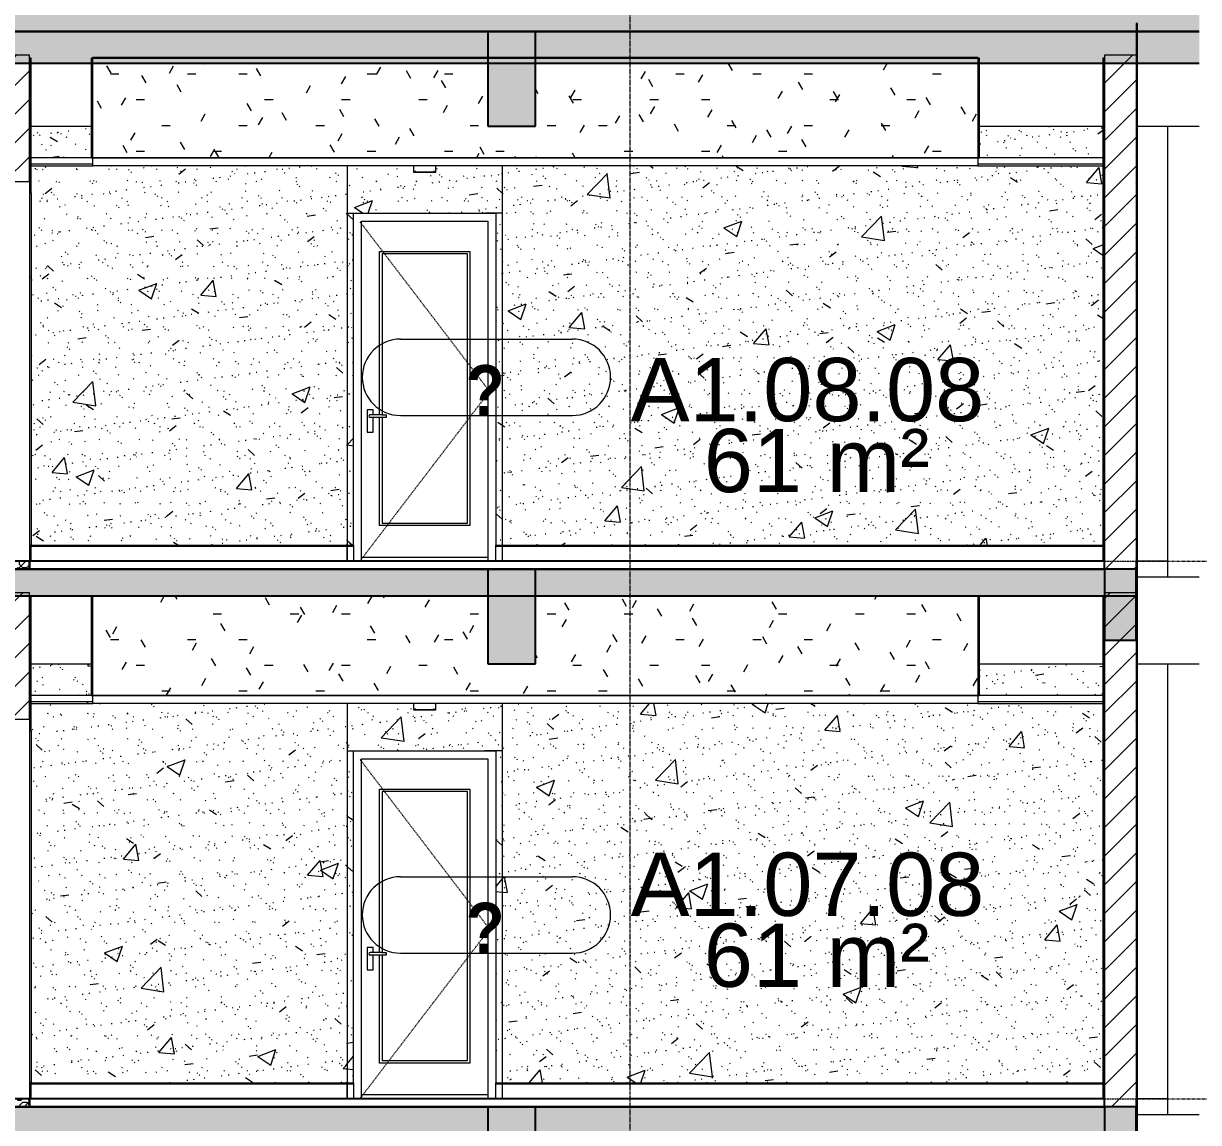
# Model space of a CAD drawing. Header units: millimetres. Extents: x 25061 to 259291, y -8723 to 35400.
# Drawn here: x 35015 to 42448, y 22450 to 29400 of the extents above; entities that cross this region are included whole.
import ezdxf

# ---------------------------------------------------------------- set-up
doc = ezdxf.new("R2010")
doc.units = ezdxf.units.MM
for name, pattern in [('Centre', [31.75, 6.35, -4.7625, 15.875, -4.7625]), ('Dash', [6.35, 3.175, -3.175]), ('Grid Line', [22.225, 12.7, -3.175, 3.175, -3.175])]:
    doc.linetypes.add(name, pattern=pattern)
for name, color, linetype, lineweight in [('0-1', 7, 'Continuous', 5), ('A-AREA-IDEN', 2, 'Continuous', 9), ('A-CLNG', 13, 'Continuous', 9), ('A-CLNG-1', 250, 'Continuous', 18), ('A-CLNG-2', 7, 'Continuous', 9), ('A-CLNG-PATT-1', 7, 'Continuous', 9), ('A-CLNG-PATT-2', 9, 'Continuous', 9), ('A-DETL-GENF-HDLN-1', 7, 'Dash', 9), ('A-DOOR', 31, 'Continuous', 9), ('A-DOOR-1', 7, 'Continuous', 9), ('A-DOOR-IDEN', 31, 'Continuous', 9), ('A-FLOR-1', 10, 'Continuous', 25), ('A-FLOR-3', 192, 'Continuous', 25), ('A-FLOR-HRAL-1', 253, 'Continuous', 9), ('A-FLOR-LEVL-2', 51, 'Centre', 9), ('A-FLOR-PATT-1', 7, 'Continuous', 9), ('A-FLOR-PATT-2', 9, 'Continuous', 9), ('A-FLOR-PATT-3', 8, 'Continuous', 9), ('A-WALL', 113, 'Continuous', 9), ('A-WALL-1', 113, 'Continuous', 18), ('A-WALL-PATT-1', 7, 'Continuous', 9), ('A-WALL-PATT-2', 9, 'Continuous', 9), ('A-WALL-PATT-4', 111, 'Continuous', 9), ('E-LITE-EQPM', 33, 'Continuous', 9), ('E-LITE-EQPM-1', 7, 'Continuous', 9), ('I-WALL-1', 250, 'Continuous', 18), ('I-WALL-2', 7, 'Continuous', 9), ('I-WALL-3', 2, 'Continuous', 18), ('S-BEAM-1', 12, 'Continuous', 5), ('S-BEAM-2', 10, 'Continuous', 25), ('S-BEAM-3', 7, 'Continuous', 9), ('S-GRID-1', 1, 'Grid Line', 9)]:
    doc.layers.add(name, color=color, linetype=linetype, lineweight=lineweight)
doc.styles.add('Arial', font='arial.ttf', dxfattribs={"height": 400})
doc.styles.add('Arial_B_1', font='arialbd.ttf', dxfattribs={"width": 0.9, "height": 320})
pattern_1 = [(45, (81080.3, 14125), (-84.8528, 84.8528), [])]
pattern_2 = [(50, (81080.3, 14125), (1165.978, -102.01), [121.92, -1341.12]), (355, (81080.3, 14125), (-225.554, 1222.763), [97.536, -1072.896]), (100.451, (81177.5, 14116.5), (940.433, 1120.746), [103.616, -1139.776]), (46.184, (81080.3, 14450.1), (1734.906, -269.074), [182.88, -2011.68]), (96.636, (81224.9, 14427.7), (1519.377, 1583.536), [155.424, -1709.665]), (351.184, (81080.3, 14450.1), (1519.39, 1583.52), [146.304, -1609.344]), (21, (81242.9, 14368.8), (970.332, -654.498), [121.92, -1341.12]), (326, (81242.9, 14368.8), (395.533, 1178.804), [97.536, -1072.896]), (71.451, (81323.7, 14314.3), (1365.87, 524.296), [103.616, -1139.776]), (37.5, (81080.3, 14125), (19.767, 541.1527), [53.645, -1006.246, 53.645, -1035.507, -1076.96]), (37.5, (81080.3, 14125), (19.767, 541.1527), [-2149.043, 53.645, -1023.315]), (7.5, (81080.3, 14125), (427.646, 641.156), [53.645, -567.334, 53.645, -981.862, -410.464]), (7.5, (81080.3, 14125), (427.646, 641.156), [-1656.486, 53.645, -356.819]), (327.5, (80717.8, 14125), (867.782, -36.665), [53.645, -352.755, 53.645, -1214.323, -1682.496]), (327.5, (80717.8, 14125), (867.782, -36.665), [-1674.368, 53.645, -1628.851]), (317.5, (80555.2, 14125), (948.028, 162.731), [53.645, -474.675, 53.645, -788.416, -1194.816]), (317.5, (80555.2, 14125), (948.028, 162.731), [-1370.38, 53.645, -1141.17])]
pattern_3 = [(37.5, (81080.3, 14125), (-5.1206, 156.61216), [5.364, -118.181, 5.364, -132.812, -132.08]), (37.5, (81080.3, 14125), (-5.1206, 156.61216), [-261.722, 5.364, -126.716]), (7.5, (81080.3, 14125), (143.847, 229.3842), [5.364, -61.285, 5.364, -105.989, -42.672]), (7.5, (81080.3, 14125), (143.847, 229.3842), [-178.003, 5.364, -37.308]), (327.5, (80980.33, 14125), (253.11758, 0.46008), [5.364, -35.276, 5.364, -140.94, -191.008]), (327.5, (80980.33, 14125), (253.11758, 0.46008), [-186.944, 5.364, -185.644]), (317.5, (80980.33, 14125), (244.3381, 71.3376), [5.364, -14.956, 5.364, -90.546, -109.728]), (317.5, (80980.33, 14125), (244.3381, 71.3376), [-116.23, 5.364, -104.364])]
pattern_4 = [(180, (81252.7, 14216.3), (-2e-14, -203.2), [19.239, -183.961]), (135, (81266.3, 14202.7), (-203.19986, 1e-14), [19.239, -268.129]), (90, (81266.3, 14183.47), (-203.2, 1e-14), [19.239, -183.961]), (45, (81252.7, 14169.86), (0, 203.19986), [19.239, -268.129]), (0, (81233.46, 14169.86), (0, 203.2), [19.239, -183.961]), (315, (81219.86, 14183.47), (203.19986, 0), [19.239, -268.129]), (270, (81219.86, 14202.7), (203.2, 1e-14), [19.239, -183.961]), (225, (81233.46, 14216.31), (1e-14, -203.19986), [19.239, -268.129]), (180, (81207.18, 14184.3), (-2e-14, -203.2), [22.055, -181.145]), (135, (81222.78, 14168.71), (-203.19986, 1e-14), [22.055, -265.314]), (90, (81222.78, 14146.66), (-203.2, 1e-14), [22.055, -181.145]), (45, (81207.18, 14131.06), (0, 203.19986), [22.055, -265.314]), (0, (81185.13, 14131.06), (0, 203.2), [22.055, -181.145]), (315, (81169.54, 14146.66), (203.19986, 0), [22.055, -265.314]), (270, (81169.54, 14168.71), (203.2, 1e-14), [22.055, -181.145]), (225, (81185.13, 14184.3), (1e-14, -203.19986), [22.055, -265.314]), (180, (81114.68, 14169.67), (-2e-14, -203.2), [14.547, -188.653]), (135, (81124.96, 14159.39), (-203.19986, 1e-14), [14.547, -272.821]), (90, (81124.96, 14144.84), (-203.2, 1e-14), [14.547, -188.653]), (45, (81114.68, 14134.56), (0, 203.19986), [14.547, -272.821]), (0, (81100.13, 14134.56), (0, 203.2), [14.547, -188.653]), (315, (81089.85, 14144.84), (203.19986, 0), [14.547, -272.821]), (270, (81089.85, 14159.39), (203.2, 1e-14), [14.547, -188.653]), (225, (81100.13, 14169.67), (1e-14, -203.19986), [14.547, -272.821]), (90, (81183.32, 14194.78), (-203.2, 1e-14), [29.097, -174.103]), (45, (81162.74, 14174.2), (0, 203.19986), [29.097, -258.271]), (0, (81133.65, 14174.2), (0, 203.2), [29.097, -174.103]), (315, (81113.07, 14194.78), (203.19986, 0), [29.097, -258.271]), (270, (81113.07, 14223.87), (203.2, 1e-14), [29.097, -174.103]), (225, (81133.65, 14244.45), (1e-14, -203.19986), [29.097, -258.271]), (180, (81162.74, 14244.45), (-2e-14, -203.2), [29.097, -174.103]), (135, (81183.32, 14223.87), (-203.19986, 1e-14), [29.097, -258.271]), (90, (81262.35, 14261.4), (-203.2, 1e-14), [37.075, -166.125]), (45, (81236.13, 14235.19), (0, 203.19986), [37.075, -250.293]), (0, (81199.05, 14235.19), (0, 203.2), [37.075, -166.125]), (315, (81172.84, 14261.4), (203.19986, 0), [37.075, -250.293]), (270, (81172.84, 14298.48), (203.2, 1e-14), [37.075, -166.125]), (225, (81199.05, 14324.7), (1e-14, -203.19986), [37.075, -250.293]), (180, (81236.13, 14324.7), (-2e-14, -203.2), [37.075, -166.125]), (135, (81262.35, 14298.48), (-203.19986, 1e-14), [37.075, -250.293]), (90, (81138.85, 14272.68), (-203.2, 1e-14), [19.242, -183.958]), (45, (81125.24, 14259.07), (0, 203.19986), [19.242, -268.127]), (0, (81106, 14259.07), (0, 203.2), [19.242, -183.958]), (315, (81092.4, 14272.68), (203.19986, 0), [19.242, -268.127]), (270, (81092.4, 14291.92), (203.2, 1e-14), [19.242, -183.958]), (225, (81106, 14305.53), (1e-14, -203.19986), [19.242, -268.127]), (180, (81125.24, 14305.53), (-2e-14, -203.2), [19.242, -183.958]), (135, (81138.85, 14291.92), (-203.19986, 1e-14), [19.242, -268.127])]
pattern_5 = [(0, (81080.3, 14125), (1300.48, 325.12), [53.645, -921.715, 53.645, -6123.635]), (0, (81080.3, 14125), (1300.48, 325.12), [-1029.005, -921.715, 53.645, -1897.075, -3251.2]), (0, (81080.3, 14125), (1300.48, 325.12), [-3901.44, 53.645, -921.715, 53.645, -2222.195]), (0, (81080.3, 14125), (1300.48, 325.12), [-4930.445, -596.595, 53.645, -1571.955]), (120, (81567.98, 14287.56), (-931.8022, 963.6887), [53.645, -921.715, -6177.28]), (120, (81567.98, 14287.56), (-931.8022, 963.6887), [-975.36, 53.645, -921.715, -5201.92]), (120, (81567.98, 14287.56), (-931.8022, 963.6887), [-1950.72, 53.645, -1897.075, -3251.2]), (120, (81567.98, 14287.56), (-931.8022, 963.6887), [-3901.44, 53.645, -921.715, -2275.84]), (120, (81567.98, 14287.56), (-931.8022, 963.6887), [-4876.8, 53.645, -596.595, -1625.6]), (120, (81567.98, 14287.56), (-931.8022, 963.6887), [-5527.04, 53.645, -1571.955]), (240, (81730.54, 14937.8), (-368.6778, -1288.8087), [53.645, -921.715, -6177.28]), (240, (81730.54, 14937.8), (-368.6778, -1288.8087), [-975.36, 53.645, -921.715, -5201.92]), (240, (81730.54, 14937.8), (-368.6778, -1288.8087), [-1950.72, 53.645, -1897.075, -3251.2]), (240, (81730.54, 14937.8), (-368.6778, -1288.8087), [-3901.44, 53.645, -921.715, -2275.84]), (240, (81730.54, 14937.8), (-368.6778, -1288.8087), [-4876.8, 53.645, -596.595, -1625.6]), (240, (81730.54, 14937.8), (-368.6778, -1288.8087), [-5527.04, 53.645, -1571.955])]
pattern_6 = [(0, (81080.3, 14125), (650.24, 162.56), [53.645, -434.035, 53.645, -434.035, -2600.96]), (0, (81080.3, 14125), (650.24, 162.56), [-975.36, 53.645, -921.715, 53.645, -434.035, -1137.92]), (0, (81080.3, 14125), (650.24, 162.56), [-2438.4, 53.645, -271.475, 53.645, -759.155]), (120, (81324.14, 14206.28), (-465.9011, 481.84436), [53.645, -434.035, 53.645, -3034.995]), (120, (81324.14, 14206.28), (-465.9011, 481.84436), [-541.325, -434.035, 53.645, -921.715, -1625.6]), (120, (81324.14, 14206.28), (-465.9011, 481.84436), [-1950.72, 53.645, -434.035, 53.645, -1084.275]), (120, (81324.14, 14206.28), (-465.9011, 481.84436), [-2492.045, -271.475, 53.645, -759.155]), (240, (81405.42, 14531.4), (-184.3389, -644.40436), [53.645, -434.035, 53.645, -3034.995]), (240, (81405.42, 14531.4), (-184.3389, -644.40436), [-541.325, -434.035, 53.645, -921.715, -1625.6]), (240, (81405.42, 14531.4), (-184.3389, -644.40436), [-1950.72, 53.645, -434.035, 53.645, -1084.275]), (240, (81405.42, 14531.4), (-184.3389, -644.40436), [-2492.045, -271.475, 53.645, -759.155])]
pattern_7 = [(45, (81080.3, 14125), (-90.50967, 90.50967), [])]

# ---------------------------------------------------------------- blocks, each defined once
blk = doc.blocks.new('NCV_TKTC_KET CAU_rvt-1-TKCS_MẶT CẮT 1')
at = {"layer": 'A-FLOR-PATT-1'}
h = blk.add_hatch(color=256, dxfattribs=at)
h.paths.add_polyline_path([(33652.6, 29150), (42452.6, 29150), (42452.6, 29350), (33652.6, 29350), (33652.6, 29213.6)])
h.paths.add_polyline_path([(127252.6, 29150), (127252.6, 29350), (118452.6, 29350), (118452.6, 29150), (126740, 29150)])
h.paths.add_polyline_path([(46152.6, 29150), (54952.6, 29150), (54952.6, 29350), (46152.6, 29350), (46152.6, 29213.6)])
h.paths.add_polyline_path([(114752.6, 29150), (114752.6, 29350), (105952.6, 29350), (105952.6, 29150), (114741.9, 29150)])
h = blk.add_hatch(color=256, dxfattribs=at)
h.paths.add_polyline_path([(127252.4, 25780), (127252.4, 25950), (118852.4, 25950), (118852.4, 25780), (126740, 25780)])
h.paths.add_polyline_path([(33652.6, 25780), (42052.6, 25780), (42052.6, 25950), (33652.6, 25950)])
h.paths.add_polyline_path([(46552.6, 25780), (54952.6, 25780), (54952.6, 25950), (46552.6, 25950)])
h.paths.add_polyline_path([(114352.4, 25780), (114352.4, 25950), (105952.4, 25950), (105952.4, 25780), (113942, 25780)])
h = blk.add_hatch(color=256, dxfattribs=at)
h.paths.add_polyline_path([(127252.4, 22380), (127252.4, 22550), (118852.4, 22550), (118852.4, 22380), (126740, 22380)])
h.paths.add_polyline_path([(33652.6, 22380), (42052.6, 22380), (42052.6, 22550), (33652.6, 22550)])
h.paths.add_polyline_path([(114352.4, 22380), (114352.4, 22550), (105952.4, 22550), (105952.4, 22380), (113942, 22380)])
h.paths.add_polyline_path([(46552.6, 22380), (54952.6, 22380), (54952.6, 22550), (46552.6, 22550)])
at = {"layer": 'S-BEAM-1'}
for points in [[(37952.6, 28750), (38252.6, 28750), (38252.6, 29350), (37952.6, 29350), (37952.6, 29213.6)], [(37952.6, 25350), (38252.6, 25350), (38252.6, 25950), (37952.6, 25950), (37952.6, 25564.2)], [(42052.6, 25500), (42052.6, 25950), (41852.6, 25950), (41852.6, 25500), (41953.7, 25500)], [(38252.6, 21950), (38252.6, 22550), (37952.6, 22550), (37952.6, 21950)], [(42052.6, 22100), (42052.6, 22550), (41852.6, 22550), (41852.6, 22100), (41953.7, 22100)]]:
    blk.add_hatch(color=256, dxfattribs=at).paths.add_polyline_path(points)
at = {"layer": 'A-FLOR-1'}
for p, q in [((42452.6, 29350), (33652.6, 29350)), ((33652.6, 29150), (42452.6, 29150)), ((42052.6, 25950), (33652.6, 25950)), ((42052.6, 25780), (42052.6, 25950)), ((33652.6, 25780), (42052.6, 25780)), ((42052.6, 22550), (33652.6, 22550)), ((42052.6, 22380), (42052.6, 22550))]:
    blk.add_line(p, q, dxfattribs=at)
at = {"layer": 'S-BEAM-2'}
for p, q in [((38252.6, 29350), (37952.6, 29350)), ((37952.6, 29350), (37952.6, 28750)), ((38252.6, 28750), (38252.6, 29350)), ((37952.6, 28750), (38252.6, 28750)), ((38252.6, 25950), (37952.6, 25950)), ((37952.6, 25950), (37952.6, 25350)), ((38252.6, 25350), (38252.6, 25950)), ((42052.6, 25950), (41852.6, 25950)), ((41852.6, 25950), (41852.6, 25500)), ((42052.6, 25500), (42052.6, 25950)), ((41852.6, 25500), (42052.6, 25500)), ((37952.6, 25350), (38252.6, 25350)), ((38252.6, 22550), (37952.6, 22550)), ((37952.6, 22550), (37952.6, 21950)), ((38252.6, 21950), (38252.6, 22550)), ((42052.6, 22550), (41852.6, 22550)), ((41852.6, 22550), (41852.6, 22100)), ((42052.6, 22100), (42052.6, 22550))]:
    blk.add_line(p, q, dxfattribs=at)
at = {"layer": 'S-BEAM-3'}
for p, q in [((35062.6, 28750), (35442.4, 28750)), ((41062.6, 28750), (41842.6, 28750)), ((42062.6, 28750), (42452.6, 28750)), ((42062.6, 25900), (42452.6, 25900)), ((35062.6, 25350), (35442.4, 25350)), ((41062.6, 25350), (41842.6, 25350)), ((42062.6, 25350), (42452.6, 25350)), ((42062.6, 22500), (42452.6, 22500))]:
    blk.add_line(p, q, dxfattribs=at)
blk = doc.blocks.new('DOOR_CW_01 CANH MO-PANEL KINH - DIG_02-800x2200-CỬA NHÔM KÍNH-400864-TKCS_MẶT CẮT 1')
at = {"layer": 'A-DOOR-1'}
for p, q in [((38042.564287, 7800), (37932.564287, 7800)), ((38052.564287, 5695), (38052.564287, 5700)), ((38052.564287, 5695), (38052.564287, 5700)), ((38052.564287, 5695), (38052.564287, 5700)), ((38112.564287, 5695), (38112.564287, 5700)), ((38152.564287, 5700), (38152.564287, 5695)), ((38152.564287, 5700), (38152.564287, 5695)), ((38152.564287, 5695), (38152.564287, 5700))]:
    blk.add_line(p, q, dxfattribs=at)
blk = doc.blocks.new('DOOR_CW_01 CANH MO-PANEL KINH - DIW_01-900x2200-CỬA GỖ VÂN LAMINATE-553393-TKCS_MẶT CẮT 1')
at = {"layer": 'A-DOOR-1'}
for p, q in [((37062.564287, 7800), (37172.564287, 7800)), ((36952.564287, 5700), (36952.564287, 5695)), ((36952.564287, 5700), (36952.564287, 5695)), ((36952.564287, 5700), (36952.564287, 5695)), ((36992.564287, 5695), (36992.564287, 5700)), ((37052.564287, 5695), (37052.564287, 5700)), ((37052.564287, 5695), (37052.564287, 5700)), ((37052.564287, 5700), (37052.564287, 5695))]:
    blk.add_line(p, q, dxfattribs=at)
blk = doc.blocks.new('LIC_09 - ĐÈN LED DOWNLIGHT ÂM TRẦN_ P_9W - 6000K - LIC_09 - ĐÈN LED DOWNLIGHT ÂM TRẦN_ P_9W_ ÁNH SÁNG TRẮNG 6000K-513702-TKCS_MẶT CẮT 1')
at = {"layer": 'E-LITE-EQPM-1'}
for p, q in [((37480.9, 8060), (37623.5, 8060)), ((37482.2, 8100), (37482.2, 8060)), ((37552.2, 8060), (37482.2, 8060)), ((37492.2, 8068), (37492.2, 8065)), ((37622.2, 8060), (37552.2, 8060)), ((37612.2, 8065), (37612.2, 8068)), ((37622.2, 8060), (37622.2, 8100))]:
    blk.add_line(p, q, dxfattribs=at)
blk = doc.blocks.new('DOOR_CW_01 CANH MO-PANEL KINH - DIG_01-900x2200-CỬA NHÔM KÍNH-901215-TKCS_MẶT CẮT 1')
at = {"layer": 'A-DETL-GENF-HDLN-1'}
for p, q in [((37962.6, 6673.5), (37142.6, 7747)), ((37142.6, 5600), (37962.6, 6673.5))]:
    blk.add_line(p, q, dxfattribs=at)
at = {"layer": 'A-DOOR-1'}
for p, q in [((37152.6, 5600), (37152.6, 7750)), ((37152.6, 7750), (37952.6, 7750)), ((37952.6, 7750), (37952.6, 5600)), ((37267.6, 6524.5), (37267.6, 7558)), ((37267.6, 7558), (37837.6, 7558)), ((37822.6, 7543), (37282.6, 7543)), ((37282.6, 7543), (37282.6, 6524.5)), ((37822.6, 5841), (37822.6, 7543)), ((37837.6, 7558), (37837.6, 5826)), ((37227.3, 6556), (37187.8, 6556)), ((37187.8, 6556), (37187.8, 6416)), ((37227.3, 6524.5), (37227.3, 6556)), ((37282.6, 6524.5), (37207.6, 6524.5)), ((37282.6, 6507.5), (37207.6, 6507.5)), ((37227.3, 6416), (37227.3, 6507.5)), ((37267.6, 5826), (37267.6, 6507.5)), ((37282.6, 6524.5), (37308.4, 6524.5)), ((37282.6, 6507.5), (37282.6, 5841)), ((37308.4, 6507.5), (37282.6, 6507.5)), ((37308.4, 6524.5), (37308.4, 6507.5)), ((37187.8, 6416), (37227.3, 6416)), ((37837.6, 5826), (37267.6, 5826)), ((37282.6, 5841), (37822.6, 5841)), ((37102.6, 5700), (37102.6, 5695)), ((38002.6, 5695), (38002.6, 5700)), ((37152.6, 5626), (37952.6, 5626))]:
    blk.add_line(p, q, dxfattribs=at)
for start, end in [(90, 180), (180, 270)]:
    blk.add_arc((37207.6, 6516), 8.5, start, end, dxfattribs=at)
blk = doc.blocks.new('Railing - Railing-910888-TKCS_MẶT CẮT 1')
at = {"layer": 'A-FLOR-HRAL-1'}
for p, q in [((38042.564287, 5695), (41842.564287, 5695)), ((38042.564287, 5695), (38042.564287, 5600)), ((41852.564287, 5695), (41842.564287, 5695)), ((41842.564287, 5695), (41842.564287, 5600)), ((41852.564287, 5600), (41852.564287, 5695)), ((41842.564287, 5600), (41852.564287, 5600))]:
    blk.add_line(p, q, dxfattribs=at)
blk = doc.blocks.new('Railing - Railing-910890-TKCS_MẶT CẮT 1')
at = {"layer": 'A-FLOR-HRAL-1'}
for p, q in [((38002.564287, 5600), (38002.564287, 5695)), ((38002.564287, 5695), (38042.564287, 5695))]:
    blk.add_line(p, q, dxfattribs=at)
blk = doc.blocks.new('Railing - Railing-V34-TKCS_MẶT CẮT 1')
at = {"layer": 'A-FLOR-HRAL-1'}
for p, q in [((37062.564287, 12495), (37102.564287, 12495)), ((37062.564287, 12400), (37062.564287, 12495)), ((37102.564287, 12495), (37102.564287, 12400))]:
    blk.add_line(p, q, dxfattribs=at)
blk = doc.blocks.new('Railing - Railing-V35-TKCS_MẶT CẮT 1')
at = {"layer": 'A-FLOR-HRAL-1'}
for p, q in [((35062.6, 12495), (35052.6, 12495)), ((35062.6, 12495), (37062.2, 12495)), ((35062.6, 12400), (35062.6, 12495)), ((37062.2, 12495), (37062.2, 12400))]:
    blk.add_line(p, q, dxfattribs=at)
blk = doc.blocks.new('CL_01-VÁCH DỰNG THẠCH CAO CĂN HỘ LOẠI 1-5A5 - CL_01-VÁCH DỰNG THẠCH CAO CĂN HỘ LOẠI 1A-5-V42-TKCS_MẶT CẮT 1')
at = {"layer": 'A-CLNG-PATT-1'}
h = blk.add_hatch(dxfattribs=at)
h.set_pattern_fill('FP_7', color=256, style=0, pattern_type=2)
h.set_pattern_definition(pattern_5)
h.paths.add_polyline_path([(35442.4, 25150), (35452.4, 25150), (35452.4, 25780), (35442.4, 25780), (35442.4, 25564.2)])
h.paths.add_polyline_path([(41062.6, 25150), (41062.6, 25780), (41052.6, 25780), (41052.6, 25150)])
at = {"layer": 'A-CLNG-PATT-2'}
h = blk.add_hatch(dxfattribs=at)
h.set_pattern_fill('FP_1', color=256, style=0, pattern_type=2)
h.set_pattern_definition(pattern_6)
h.paths.add_polyline_path([(35452.4, 25150), (41052.6, 25150), (41052.6, 25780), (38252.6, 25780), (38252.6, 25350), (37952.6, 25350), (37952.6, 25780), (35452.4, 25780), (35452.4, 25564.2)])
at = {"layer": 'A-CLNG-1'}
for p, q in [((35452.4, 25780), (35442.4, 25780)), ((35442.4, 25780), (35442.4, 25150)), ((35452.4, 25150), (35452.4, 25780)), ((41062.6, 25780), (41052.6, 25780)), ((41052.6, 25780), (41052.6, 25150)), ((41062.6, 25150), (41062.6, 25780)), ((35442.4, 25150), (35452.4, 25150)), ((41052.6, 25150), (41062.6, 25150))]:
    blk.add_line(p, q, dxfattribs=at)
at = {"layer": 'A-CLNG-2'}
blk.add_line((41052.6, 25150), (35452.6, 25150), dxfattribs=at)
blk = doc.blocks.new('NCV_TKTC_TANG 6 - 8_rvt-1-TKCS_MẶT CẮT 1')
at = {"layer": 'A-CLNG-PATT-1'}
h = blk.add_hatch(dxfattribs=at)
h.set_pattern_fill('FP_7', color=256, style=0, pattern_type=2)
h.set_pattern_definition(pattern_5)
h.paths.add_polyline_path([(35052.6, 25100), (35452.6, 25100), (35452.6, 25110), (35052.6, 25110)])
h.paths.add_polyline_path([(41052.6, 25100), (41852.6, 25100), (41852.6, 25110), (41052.6, 25110)])
at = {"layer": 'A-FLOR-PATT-2'}
h = blk.add_hatch(dxfattribs=at)
h.set_pattern_fill('FP_6', color=256, style=0, pattern_type=2)
h.set_pattern_definition(pattern_4)
h.paths.add_polyline_path([(35052.6, 22550), (35052.6, 22600), (34852.6, 22600), (34852.6, 22550)])
at = {"layer": 'A-WALL-PATT-1'}
h = blk.add_hatch(dxfattribs=at)
h.set_pattern_fill('FP_3', color=256, style=0, pattern_type=2)
h.set_pattern_definition(pattern_1)
h.paths.add_polyline_path([(35062.6, 24930), (35062.6, 25780), (35052.6, 25780), (35052.6, 24930)])
h = blk.add_hatch(dxfattribs=at)
h.set_pattern_fill('FP_3', color=256, style=0, pattern_type=2)
h.set_pattern_definition(pattern_1)
h.paths.add_polyline_path([(41852.6, 22700), (41852.6, 25780), (41842.6, 25780), (41842.6, 22700)])
at = {"layer": 'A-WALL-PATT-2'}
h = blk.add_hatch(dxfattribs=at)
h.set_pattern_fill('FP_4', color=256, style=0, pattern_type=2)
h.set_pattern_definition(pattern_2)
h.paths.add_polyline_path([(35062.6, 22700), (37052.6, 22700), (37052.6, 25100), (35062.6, 25100), (35062.6, 23131.4)])
h.paths.add_polyline_path([(35442.4, 25150), (35442.4, 25350), (35062.6, 25350), (35062.6, 25150)])
h = blk.add_hatch(dxfattribs=at)
h.set_pattern_fill('FP_5', color=256, style=0, pattern_type=2)
h.set_pattern_definition(pattern_3)
h.paths.add_polyline_path([(35062.6, 22700), (37052.6, 22700), (37052.6, 25100), (35062.6, 25100), (35062.6, 23131.4)])
h.paths.add_polyline_path([(35442.4, 25150), (35442.4, 25350), (35062.6, 25350), (35062.6, 25150)])
h = blk.add_hatch(dxfattribs=at)
h.set_pattern_fill('FP_4', color=256, style=0, pattern_type=2)
h.set_pattern_definition(pattern_2)
h.paths.add_polyline_path([(38754.2, 22700), (41842.6, 22700), (41842.6, 25100), (38042.6, 25100), (38042.6, 22700)])
h.paths.add_polyline_path([(41842.6, 25150), (41842.6, 25350), (41062.6, 25350), (41062.6, 25150)])
h = blk.add_hatch(dxfattribs=at)
h.set_pattern_fill('FP_5', color=256, style=0, pattern_type=2)
h.set_pattern_definition(pattern_3)
h.paths.add_polyline_path([(38754.2, 22700), (41842.6, 22700), (41842.6, 25100), (38042.6, 25100), (38042.6, 22700)])
h.paths.add_polyline_path([(41842.6, 25150), (41842.6, 25350), (41062.6, 25350), (41062.6, 25150)])
h = blk.add_hatch(dxfattribs=at)
h.set_pattern_fill('FP_4', color=256, style=0, pattern_type=2)
h.set_pattern_definition(pattern_2)
h.paths.add_polyline_path([(37062.6, 22700), (37062.6, 25100), (37052.6, 25100), (37052.6, 22700)])
h = blk.add_hatch(dxfattribs=at)
h.set_pattern_fill('FP_5', color=256, style=0, pattern_type=2)
h.set_pattern_definition(pattern_3)
h.paths.add_polyline_path([(37062.6, 22700), (37062.6, 25100), (37052.6, 25100), (37052.6, 22700)])
h = blk.add_hatch(dxfattribs=at)
h.set_pattern_fill('FP_4', color=256, style=0, pattern_type=2)
h.set_pattern_definition(pattern_2)
h.paths.add_polyline_path([(37102.6, 22700), (37102.6, 24800), (38002.6, 24800), (38002.6, 22700), (38042.6, 22700), (38042.6, 25100), (37622.2, 25100), (37622.2, 25060), (37482.2, 25060), (37482.2, 25100), (37062.6, 25100), (37062.6, 22700)])
h = blk.add_hatch(dxfattribs=at)
h.set_pattern_fill('FP_5', color=256, style=0, pattern_type=2)
h.set_pattern_definition(pattern_3)
h.paths.add_polyline_path([(37102.6, 22700), (37102.6, 24800), (38002.6, 24800), (38002.6, 22700), (38042.6, 22700), (38042.6, 25100), (37622.2, 25100), (37622.2, 25060), (37482.2, 25060), (37482.2, 25100), (37062.6, 25100), (37062.6, 22700)])
at = {"layer": 'A-CLNG-1'}
for p, q in [((35452.6, 25150), (35052.6, 25150)), ((35052.6, 25150), (35052.6, 25100)), ((35452.6, 25100), (35452.6, 25150)), ((41852.6, 25150), (41052.6, 25150)), ((41052.6, 25150), (41052.6, 25100)), ((41852.6, 25100), (41852.6, 25150)), ((35052.6, 25100), (35452.6, 25100)), ((41052.6, 25100), (41852.6, 25100))]:
    blk.add_line(p, q, dxfattribs=at)
at = {"layer": 'A-CLNG-2'}
for p, q in [((35452.6, 25150), (41052.6, 25150)), ((35452.6, 25110), (35052.6, 25110)), ((41052.6, 25100), (35452.6, 25100)), ((41852.6, 25110), (41052.6, 25110))]:
    blk.add_line(p, q, dxfattribs=at)
at = {"layer": 'A-FLOR-1'}
for p, q in [((35052.6, 22600), (34852.6, 22600)), ((41852.6, 22600), (35052.6, 22600)), ((35052.6, 22600), (35052.6, 22550)), ((35052.6, 22550), (35052.6, 22600)), ((41852.6, 22550), (41852.6, 22600)), ((34852.6, 22550), (35052.6, 22550)), ((35052.6, 22550), (41852.6, 22550))]:
    blk.add_line(p, q, dxfattribs=at)
at = {"layer": 'I-WALL-1'}
for p, q in [((35052.6, 25780), (35052.6, 24930)), ((35062.6, 25780), (35052.6, 25780)), ((35062.6, 24930), (35062.6, 25780)), ((41852.6, 25780), (41842.6, 25780)), ((41842.6, 25780), (41842.6, 22700)), ((41852.6, 22700), (41852.6, 25780)), ((35052.6, 24930), (35062.6, 24930)), ((41842.6, 22700), (41852.6, 22700))]:
    blk.add_line(p, q, dxfattribs=at)
at = {"layer": 'I-WALL-2'}
for p, q in [((37062.6, 25100), (37062.6, 22700)), ((38042.6, 25100), (38042.6, 22700)), ((35062.6, 24930), (35062.6, 22700)), ((37102.6, 22700), (37102.6, 24800)), ((37102.6, 24800), (38002.6, 24800)), ((38002.6, 24800), (38002.6, 22700)), ((35062.6, 22700), (35052.6, 22700)), ((35062.6, 22700), (37052.6, 22700)), ((37062.6, 22700), (37052.6, 22700)), ((37062.6, 22700), (37102.6, 22700)), ((38002.6, 22700), (38042.6, 22700)), ((38042.6, 22700), (41842.6, 22700))]:
    blk.add_line(p, q, dxfattribs=at)
at = {"layer": ''}
for name, p in [('Railing - Railing-V35-TKCS_MẶT CẮT 1', (0, 10200)), ('Railing - Railing-V34-TKCS_MẶT CẮT 1', (0, 10200)), ('Railing - Railing-910890-TKCS_MẶT CẮT 1', (0, 17000)), ('Railing - Railing-910888-TKCS_MẶT CẮT 1', (0, 17000))]:
    blk.add_blockref(name, p, dxfattribs=at)
at = {"layer": 'A-CLNG'}
blk.add_blockref('CL_01-VÁCH DỰNG THẠCH CAO CĂN HỘ LOẠI 1-5A5 - CL_01-VÁCH DỰNG THẠCH CAO CĂN HỘ LOẠI 1A-5-V42-TKCS_MẶT CẮT 1', (0, 0), dxfattribs=at)
at = {"layer": 'A-DOOR'}
for name in ['DOOR_CW_01 CANH MO-PANEL KINH - DIW_01-900x2200-CỬA GỖ VÂN LAMINATE-553393-TKCS_MẶT CẮT 1', 'DOOR_CW_01 CANH MO-PANEL KINH - DIG_02-800x2200-CỬA NHÔM KÍNH-400864-TKCS_MẶT CẮT 1', 'DOOR_CW_01 CANH MO-PANEL KINH - DIG_01-900x2200-CỬA NHÔM KÍNH-901215-TKCS_MẶT CẮT 1']:
    blk.add_blockref(name, (0, 17000), dxfattribs=at)
at = {"layer": 'E-LITE-EQPM'}
blk.add_blockref('LIC_09 - ĐÈN LED DOWNLIGHT ÂM TRẦN_ P_9W - 6000K - LIC_09 - ĐÈN LED DOWNLIGHT ÂM TRẦN_ P_9W_ ÁNH SÁNG TRẮNG 6000K-513702-TKCS_MẶT CẮT 1', (0, 17000), dxfattribs=at)
blk = doc.blocks.new('CL_01-VÁCH DỰNG THẠCH CAO CĂN HỘ LOẠI 1-5A5 - CL_01-VÁCH DỰNG THẠCH CAO CĂN HỘ LOẠI 1A-5-V48-TKCS_MẶT CẮT 1')
at = {"layer": 'A-CLNG-PATT-1'}
h = blk.add_hatch(dxfattribs=at)
h.set_pattern_fill('FP_7', color=256, style=0, pattern_type=2)
h.set_pattern_definition(pattern_5)
h.paths.add_polyline_path([(41052.6, 28550), (41062.6, 28550), (41062.6, 29180), (41052.6, 29180)])
h.paths.add_polyline_path([(35442.4, 28550), (35452.4, 28550), (35452.4, 29180), (35442.4, 29180)])
at = {"layer": 'A-CLNG-PATT-2'}
h = blk.add_hatch(dxfattribs=at)
h.set_pattern_fill('FP_1', color=256, style=0, pattern_type=2)
h.set_pattern_definition(pattern_6)
h.paths.add_polyline_path([(35452.4, 28550), (41052.6, 28550), (41052.6, 29150), (38252.6, 29150), (38252.6, 28750), (37952.6, 28750), (37952.6, 29150), (35452.4, 29150)])
at = {"layer": 'A-CLNG-1'}
for p, q in [((35452.4, 29180), (35442.4, 29180)), ((35442.4, 29180), (35442.4, 28550)), ((35452.4, 28550), (35452.4, 29180)), ((41062.6, 29180), (41052.6, 29180)), ((41052.6, 29180), (41052.6, 28550)), ((41062.6, 28550), (41062.6, 29180)), ((35442.4, 28550), (35452.4, 28550)), ((41052.6, 28550), (41062.6, 28550))]:
    blk.add_line(p, q, dxfattribs=at)
at = {"layer": 'A-CLNG-2'}
blk.add_line((41052.6, 28550), (35452.6, 28550), dxfattribs=at)
blk = doc.blocks.new('NCV_TKTC_TANG 6 - 8_rvt-2-TKCS_MẶT CẮT 1')
at = {"layer": 'A-CLNG-PATT-1'}
h = blk.add_hatch(dxfattribs=at)
h.set_pattern_fill('FP_7', color=256, style=0, pattern_type=2)
h.set_pattern_definition(pattern_5)
h.paths.add_polyline_path([(38754.2, 29180), (41052.6, 29180), (41052.6, 29185), (35452.6, 29185), (35452.6, 29180), (37954.3, 29180)])
at = {"layer": 'A-FLOR-PATT-2'}
h = blk.add_hatch(dxfattribs=at)
h.set_pattern_fill('FP_6', color=256, style=0, pattern_type=2)
h.set_pattern_definition(pattern_4)
h.paths.add_polyline_path([(35052.6, 25950), (35052.6, 26000), (34852.6, 26000), (34852.6, 25950)])
at = {"layer": 'A-WALL-PATT-1'}
h = blk.add_hatch(dxfattribs=at)
h.set_pattern_fill('FP_3', color=256, style=0, pattern_type=2)
h.set_pattern_definition(pattern_1)
h.paths.add_polyline_path([(35062.6, 28330), (35062.6, 29180), (35052.6, 29180), (35052.6, 28330)])
h = blk.add_hatch(dxfattribs=at)
h.set_pattern_fill('FP_3', color=256, style=0, pattern_type=2)
h.set_pattern_definition(pattern_1)
h.paths.add_polyline_path([(41852.6, 26100), (41852.6, 29180), (41842.6, 29180), (41842.6, 26100)])
at = {"layer": 'A-WALL-PATT-2'}
h = blk.add_hatch(dxfattribs=at)
h.set_pattern_fill('FP_4', color=256, style=0, pattern_type=2)
h.set_pattern_definition(pattern_2)
h.paths.add_polyline_path([(37052.6, 26100), (37052.6, 28500), (35062.6, 28500), (35062.6, 26100), (35554.7, 26100)])
h.paths.add_polyline_path([(35062.6, 28550), (35442.4, 28550), (35442.4, 28750), (35062.6, 28750)])
h = blk.add_hatch(dxfattribs=at)
h.set_pattern_fill('FP_5', color=256, style=0, pattern_type=2)
h.set_pattern_definition(pattern_3)
h.paths.add_polyline_path([(37052.6, 26100), (37052.6, 28500), (35062.6, 28500), (35062.6, 26100), (35554.7, 26100)])
h.paths.add_polyline_path([(35062.6, 28550), (35442.4, 28550), (35442.4, 28750), (35062.6, 28750)])
h = blk.add_hatch(dxfattribs=at)
h.set_pattern_fill('FP_4', color=256, style=0, pattern_type=2)
h.set_pattern_definition(pattern_2)
h.paths.add_polyline_path([(38042.6, 26100), (41842.6, 26100), (41842.6, 28500), (38042.6, 28500), (38042.6, 26780.7)])
h.paths.add_polyline_path([(41062.6, 28550), (41842.6, 28550), (41842.6, 28750), (41062.6, 28750)])
h = blk.add_hatch(dxfattribs=at)
h.set_pattern_fill('FP_5', color=256, style=0, pattern_type=2)
h.set_pattern_definition(pattern_3)
h.paths.add_polyline_path([(38042.6, 26100), (41842.6, 26100), (41842.6, 28500), (38042.6, 28500), (38042.6, 26780.7)])
h.paths.add_polyline_path([(41062.6, 28550), (41842.6, 28550), (41842.6, 28750), (41062.6, 28750)])
h = blk.add_hatch(dxfattribs=at)
h.set_pattern_fill('FP_4', color=256, style=0, pattern_type=2)
h.set_pattern_definition(pattern_2)
h.paths.add_polyline_path([(37062.6, 26100), (37062.6, 28500), (37052.6, 28500), (37052.6, 26100)])
h = blk.add_hatch(dxfattribs=at)
h.set_pattern_fill('FP_5', color=256, style=0, pattern_type=2)
h.set_pattern_definition(pattern_3)
h.paths.add_polyline_path([(37062.6, 26100), (37062.6, 28500), (37052.6, 28500), (37052.6, 26100)])
h = blk.add_hatch(dxfattribs=at)
h.set_pattern_fill('FP_4', color=256, style=0, pattern_type=2)
h.set_pattern_definition(pattern_2)
h.paths.add_polyline_path([(37102.6, 26100), (37102.6, 28200), (38002.6, 28200), (38002.6, 26100), (38042.6, 26100), (38042.6, 28500), (37622.2, 28500), (37622.2, 28460), (37482.2, 28460), (37482.2, 28500), (37062.6, 28500), (37062.6, 26100)])
h = blk.add_hatch(dxfattribs=at)
h.set_pattern_fill('FP_5', color=256, style=0, pattern_type=2)
h.set_pattern_definition(pattern_3)
h.paths.add_polyline_path([(37102.6, 26100), (37102.6, 28200), (38002.6, 28200), (38002.6, 26100), (38042.6, 26100), (38042.6, 28500), (37622.2, 28500), (37622.2, 28460), (37482.2, 28460), (37482.2, 28500), (37062.6, 28500), (37062.6, 26100)])
at = {"layer": 'A-CLNG-1'}
for p, q in [((41052.6, 29185), (35452.6, 29185)), ((35452.6, 29185), (35452.6, 29180)), ((35452.6, 29180), (41052.6, 29180)), ((41052.6, 29180), (41052.6, 29185)), ((35452.6, 28550), (35052.6, 28550)), ((35052.6, 28550), (35052.6, 28500)), ((35452.6, 28500), (35452.6, 28550)), ((41852.6, 28550), (41052.6, 28550)), ((41052.6, 28550), (41052.6, 28500)), ((41852.6, 28500), (41852.6, 28550)), ((35052.6, 28500), (35452.6, 28500)), ((41052.6, 28500), (41852.6, 28500))]:
    blk.add_line(p, q, dxfattribs=at)
at = {"layer": 'A-CLNG-2'}
for p, q in [((35452.6, 28550), (41052.6, 28550)), ((35452.6, 28510), (35052.6, 28510)), ((41052.6, 28500), (35452.6, 28500)), ((41852.6, 28510), (41052.6, 28510))]:
    blk.add_line(p, q, dxfattribs=at)
at = {"layer": 'A-FLOR-1'}
for p, q in [((35052.6, 26000), (34852.6, 26000)), ((34852.6, 25950), (35052.6, 25950)), ((41852.6, 26000), (35052.6, 26000)), ((35052.6, 26000), (35052.6, 25950)), ((35052.6, 25950), (35052.6, 26000)), ((35052.6, 25950), (41852.6, 25950)), ((41852.6, 25950), (41852.6, 26000))]:
    blk.add_line(p, q, dxfattribs=at)
at = {"layer": 'I-WALL-1'}
for p, q in [((35052.6, 29180), (35052.6, 28330)), ((35062.6, 29180), (35052.6, 29180)), ((35062.6, 28330), (35062.6, 29180)), ((41852.6, 29180), (41842.6, 29180)), ((41842.6, 29180), (41842.6, 26100)), ((41852.6, 26100), (41852.6, 29180)), ((35052.6, 28330), (35062.6, 28330)), ((41842.6, 26100), (41852.6, 26100))]:
    blk.add_line(p, q, dxfattribs=at)
at = {"layer": 'I-WALL-2'}
for p, q in [((37062.6, 28500), (37062.6, 26100)), ((38042.6, 28500), (38042.6, 26100)), ((35062.6, 28330), (35062.6, 26100)), ((37102.6, 26100), (37102.6, 28200)), ((37102.6, 28200), (38002.6, 28200)), ((38002.6, 28200), (38002.6, 26100)), ((35062.6, 26100), (35052.6, 26100)), ((35062.6, 26100), (37052.6, 26100)), ((37062.6, 26100), (37052.6, 26100)), ((37062.6, 26100), (37102.6, 26100)), ((38002.6, 26100), (38042.6, 26100)), ((38042.6, 26100), (41842.6, 26100))]:
    blk.add_line(p, q, dxfattribs=at)
at = {"layer": ''}
for name, p in [('Railing - Railing-V35-TKCS_MẶT CẮT 1', (0, 13600)), ('Railing - Railing-V34-TKCS_MẶT CẮT 1', (0, 13600)), ('Railing - Railing-910890-TKCS_MẶT CẮT 1', (0, 20400)), ('Railing - Railing-910888-TKCS_MẶT CẮT 1', (0, 20400))]:
    blk.add_blockref(name, p, dxfattribs=at)
at = {"layer": 'A-CLNG'}
blk.add_blockref('CL_01-VÁCH DỰNG THẠCH CAO CĂN HỘ LOẠI 1-5A5 - CL_01-VÁCH DỰNG THẠCH CAO CĂN HỘ LOẠI 1A-5-V48-TKCS_MẶT CẮT 1', (0, 0), dxfattribs=at)
at = {"layer": 'A-DOOR'}
for name in ['DOOR_CW_01 CANH MO-PANEL KINH - DIW_01-900x2200-CỬA GỖ VÂN LAMINATE-553393-TKCS_MẶT CẮT 1', 'DOOR_CW_01 CANH MO-PANEL KINH - DIG_02-800x2200-CỬA NHÔM KÍNH-400864-TKCS_MẶT CẮT 1', 'DOOR_CW_01 CANH MO-PANEL KINH - DIG_01-900x2200-CỬA NHÔM KÍNH-901215-TKCS_MẶT CẮT 1']:
    blk.add_blockref(name, (0, 20400), dxfattribs=at)
at = {"layer": 'E-LITE-EQPM'}
blk.add_blockref('LIC_09 - ĐÈN LED DOWNLIGHT ÂM TRẦN_ P_9W - 6000K - LIC_09 - ĐÈN LED DOWNLIGHT ÂM TRẦN_ P_9W_ ÁNH SÁNG TRẮNG 6000K-513702-TKCS_MẶT CẮT 1', (0, 20400), dxfattribs=at)
blk = doc.blocks.new('STN_Door Tag - STN_Door Tag-1788670-TKCS_MẶT CẮT 1')
at = {"layer": 'A-DOOR-IDEN'}
for p, q in [((37398.9, 27404.1), (38487, 27404.1)), ((37398.9, 26921.1), (38487, 26921.1))]:
    blk.add_line(p, q, dxfattribs=at)
for centre, start, end in [((37398.9, 27162.6), 90, 270), ((38487, 27162.6), 270, 90)]:
    blk.add_arc(centre, 241.5, start, end, dxfattribs=at)

msp = doc.modelspace()

# ---------------------------------------------------------------- hatches: boundary and pattern name
at = {"layer": 'A-FLOR-PATT-3'}
h = msp.add_hatch(dxfattribs=at)
h.set_pattern_fill('FP_1', color=256, style=0, pattern_type=2)
h.set_pattern_definition(pattern_6)
h.paths.add_polyline_path([(54751.6, 29350), (54752.6, 29350), (54751.6, 29500), (46152.6, 29500), (46152.6, 29350), (51552.1, 29350)])
h.paths.add_polyline_path([(127052.6, 29350), (127052.6, 29500), (118452.6, 29500), (118452.6, 29350), (125140.2, 29350)])
h.paths.add_polyline_path([(35554.7, 29350), (42452.6, 29350), (42452.6, 29500), (33852.6, 29500), (33852.6, 29350)])
h.paths.add_polyline_path([(114752.6, 29350), (114752.6, 29500), (106152.6, 29500), (106152.6, 29350), (112342.3, 29350)])
at = {"layer": 'A-WALL-PATT-4'}
h = msp.add_hatch(dxfattribs=at)
h.set_pattern_fill('FP_3', color=256, style=0, pattern_type=2)
h.set_pattern_definition(pattern_1)
h.paths.add_polyline_path([(42052.6, 26000), (42062.6, 26000), (42062.6, 29400), (42052.6, 29400), (42052.6, 26172.5)])
h = msp.add_hatch(dxfattribs=at)
h.set_pattern_fill('FP_8', color=256, style=0, pattern_type=2)
h.set_pattern_definition(pattern_7)
h.paths.add_polyline_path([(34852.6, 25950), (35052.6, 25950), (35052.6, 26000), (34852.6, 26000)])
h.paths.add_polyline_path([(34852.6, 28400), (35052.6, 28400), (35052.6, 29200), (34852.6, 29200)])
h = msp.add_hatch(dxfattribs=at)
h.set_pattern_fill('FP_8', color=256, style=0, pattern_type=2)
h.set_pattern_definition(pattern_7)
h.paths.add_polyline_path([(42052.6, 25950), (42052.6, 29200), (41852.6, 29200), (41852.6, 25950), (41953.7, 25950)])
h = msp.add_hatch(dxfattribs=at)
h.set_pattern_fill('FP_3', color=256, style=0, pattern_type=2)
h.set_pattern_definition(pattern_1)
h.paths.add_polyline_path([(42052.6, 22600), (42062.6, 22600), (42062.6, 26000), (42052.6, 26000), (42052.6, 23131.4)])
h = msp.add_hatch(dxfattribs=at)
h.set_pattern_fill('FP_8', color=256, style=0, pattern_type=2)
h.set_pattern_definition(pattern_7)
h.paths.add_polyline_path([(34852.6, 22550), (35052.6, 22550), (35052.6, 22600), (34852.6, 22600)])
h.paths.add_polyline_path([(35052.6, 25000), (35052.6, 25800), (34852.6, 25800), (34852.6, 25000)])
h = msp.add_hatch(dxfattribs=at)
h.set_pattern_fill('FP_8', color=256, style=0, pattern_type=2)
h.set_pattern_definition(pattern_7)
h.paths.add_polyline_path([(41953.7, 22550), (42052.6, 22550), (42052.6, 25800), (41852.6, 25800), (41852.6, 22550)])
h = msp.add_hatch(dxfattribs=at)
h.set_pattern_fill('FP_3', color=256, style=0, pattern_type=2)
h.set_pattern_definition(pattern_1)
h.paths.add_polyline_path([(42052.6, 19200), (42062.6, 19200), (42062.6, 22600), (42052.6, 22600), (42052.6, 19482)])

# ---------------------------------------------------------------- linework, layer by layer
at = {"layer": 'A-FLOR-3'}
msp.add_line((33852.6, 29350), (42452.6, 29350), dxfattribs=at)
at = {"layer": 'A-FLOR-LEVL-2'}
for p, q in [((25061.1, 26000), (134152.6, 26000)), ((25061.1, 22600), (134152.6, 22600))]:
    msp.add_line(p, q, dxfattribs=at)
at = {"layer": 'A-WALL'}
for p, q in [((42252.6, 25900), (42252.6, 28750)), ((35052.6, 28330), (35052.6, 26000)), ((42252.6, 26000), (42062.6, 26000)), ((42252.6, 22500), (42252.6, 25350)), ((35052.6, 24930), (35052.6, 22600)), ((42252.6, 22600), (42062.6, 22600))]:
    msp.add_line(p, q, dxfattribs=at)
at = {"layer": 'A-WALL-1'}
for p, q in [((35052.6, 29200), (34852.6, 29200)), ((35052.6, 28400), (35052.6, 29200)), ((41852.6, 29200), (41852.6, 25950)), ((42052.6, 29200), (41852.6, 29200)), ((34852.6, 28400), (35052.6, 28400)), ((35052.6, 26000), (34852.6, 26000)), ((34852.6, 25950), (35052.6, 25950)), ((35052.6, 25950), (35052.6, 26000)), ((41852.6, 25950), (42052.6, 25950)), ((42052.6, 25950), (42052.6, 26000)), ((35052.6, 25800), (34852.6, 25800)), ((35052.6, 25000), (35052.6, 25800)), ((41852.6, 25800), (41852.6, 22550)), ((42052.6, 25800), (41852.6, 25800)), ((34852.6, 25000), (35052.6, 25000)), ((35052.6, 22600), (34852.6, 22600)), ((35052.6, 22550), (35052.6, 22600)), ((42052.6, 22550), (42052.6, 22600)), ((34852.6, 22550), (35052.6, 22550)), ((41852.6, 22550), (42052.6, 22550))]:
    msp.add_line(p, q, dxfattribs=at)
at = {"layer": 'I-WALL-3'}
for p, q in [((42052.6, 29400), (42052.6, 26000)), ((42062.6, 29400), (42052.6, 29400)), ((42062.6, 26000), (42062.6, 29400)), ((42062.6, 26000), (42052.6, 26000)), ((42052.6, 26000), (42062.6, 26000)), ((42052.6, 25950), (42052.6, 22600)), ((42062.6, 22600), (42062.6, 26000)), ((42062.6, 22600), (42052.6, 22600)), ((42052.6, 22600), (42062.6, 22600)), ((42062.6, 19200), (42062.6, 22600)), ((42052.6, 22550), (42052.6, 19200))]:
    msp.add_line(p, q, dxfattribs=at)
at = {"layer": 'S-GRID-1'}
msp.add_line((38852.6, -3283.1), (38852.6, 30285.9), dxfattribs=at)

# ---------------------------------------------------------------- block references
at = {"layer": '0-1'}
for name in ['NCV_TKTC_KET CAU_rvt-1-TKCS_MẶT CẮT 1', 'NCV_TKTC_TANG 6 - 8_rvt-2-TKCS_MẶT CẮT 1', 'NCV_TKTC_TANG 6 - 8_rvt-1-TKCS_MẶT CẮT 1']:
    msp.add_blockref(name, (0, 0), dxfattribs=at)
at = {"layer": 'A-DOOR-IDEN'}
for p in [(0, 0), (0, -3400)]:
    msp.add_blockref('STN_Door Tag - STN_Door Tag-1788670-TKCS_MẶT CẮT 1', p, dxfattribs=at)

# ---------------------------------------------------------------- texts
at = {"layer": 'A-AREA-IDEN', "char_height": 400, "line_spacing_factor": 0.936439, "style": 'Arial'}
for s, insert, width, attachment_point in [('\\pt8,16,24,32,40,48,56,64,72,80,88,96,104,112,120,128,136,144,152,160,168,176,184,192,200,208,216,224,232,240,248,256;A1.08.08', (39973.9, 26879.4), 2233.6, 8), ('\\pt8,16,24,32,40,48,56,64,72,80,88,96,104,112,120,128,136,144,152,160,168,176,184,192,200,208,216,224,232,240,248,256;61 m²', (40031.9, 26633.5), 1449.6, 5), ('\\pt8,16,24,32,40,48,56,64,72,80,88,96,104,112,120,128,136,144,152,160,168,176,184,192,200,208,216,224,232,240,248,256;A1.07.08', (39973.9, 23750.8), 2233.6, 8), ('\\pt8,16,24,32,40,48,56,64,72,80,88,96,104,112,120,128,136,144,152,160,168,176,184,192,200,208,216,224,232,240,248,256;61 m²', (40031.9, 23504.9), 1449.6, 5)]:
    msp.add_mtext(s, dxfattribs=dict(at, insert=insert, width=width, attachment_point=attachment_point))
at = {"layer": 'A-DOOR-IDEN', "char_height": 320, "width": 257.76, "attachment_point": 5, "line_spacing_factor": 0.936439, "style": 'Arial_B_1'}
for insert in [(37934.8, 27079.6), (37934.8, 23679.6)]:
    msp.add_mtext('\\pt7.2,14.4,21.6,28.8,36,43.2,50.4,57.6,64.8,72,79.2,86.4,93.6,100.8,108,115.2,122.4,129.6,136.8,144,151.2,158.4,165.6,172.8,180,187.2,194.4,201.6,208.8,216,223.2,230.4;?', dxfattribs=dict(at, insert=insert))

doc.saveas('drawing.dxf')
